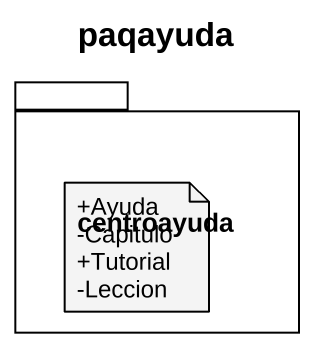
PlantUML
@startuml
title paqayuda
package centroayuda {
}
note as N1
  +Ayuda
  -Capitulo
  +Tutorial
  -Leccion
end note
@enduml
